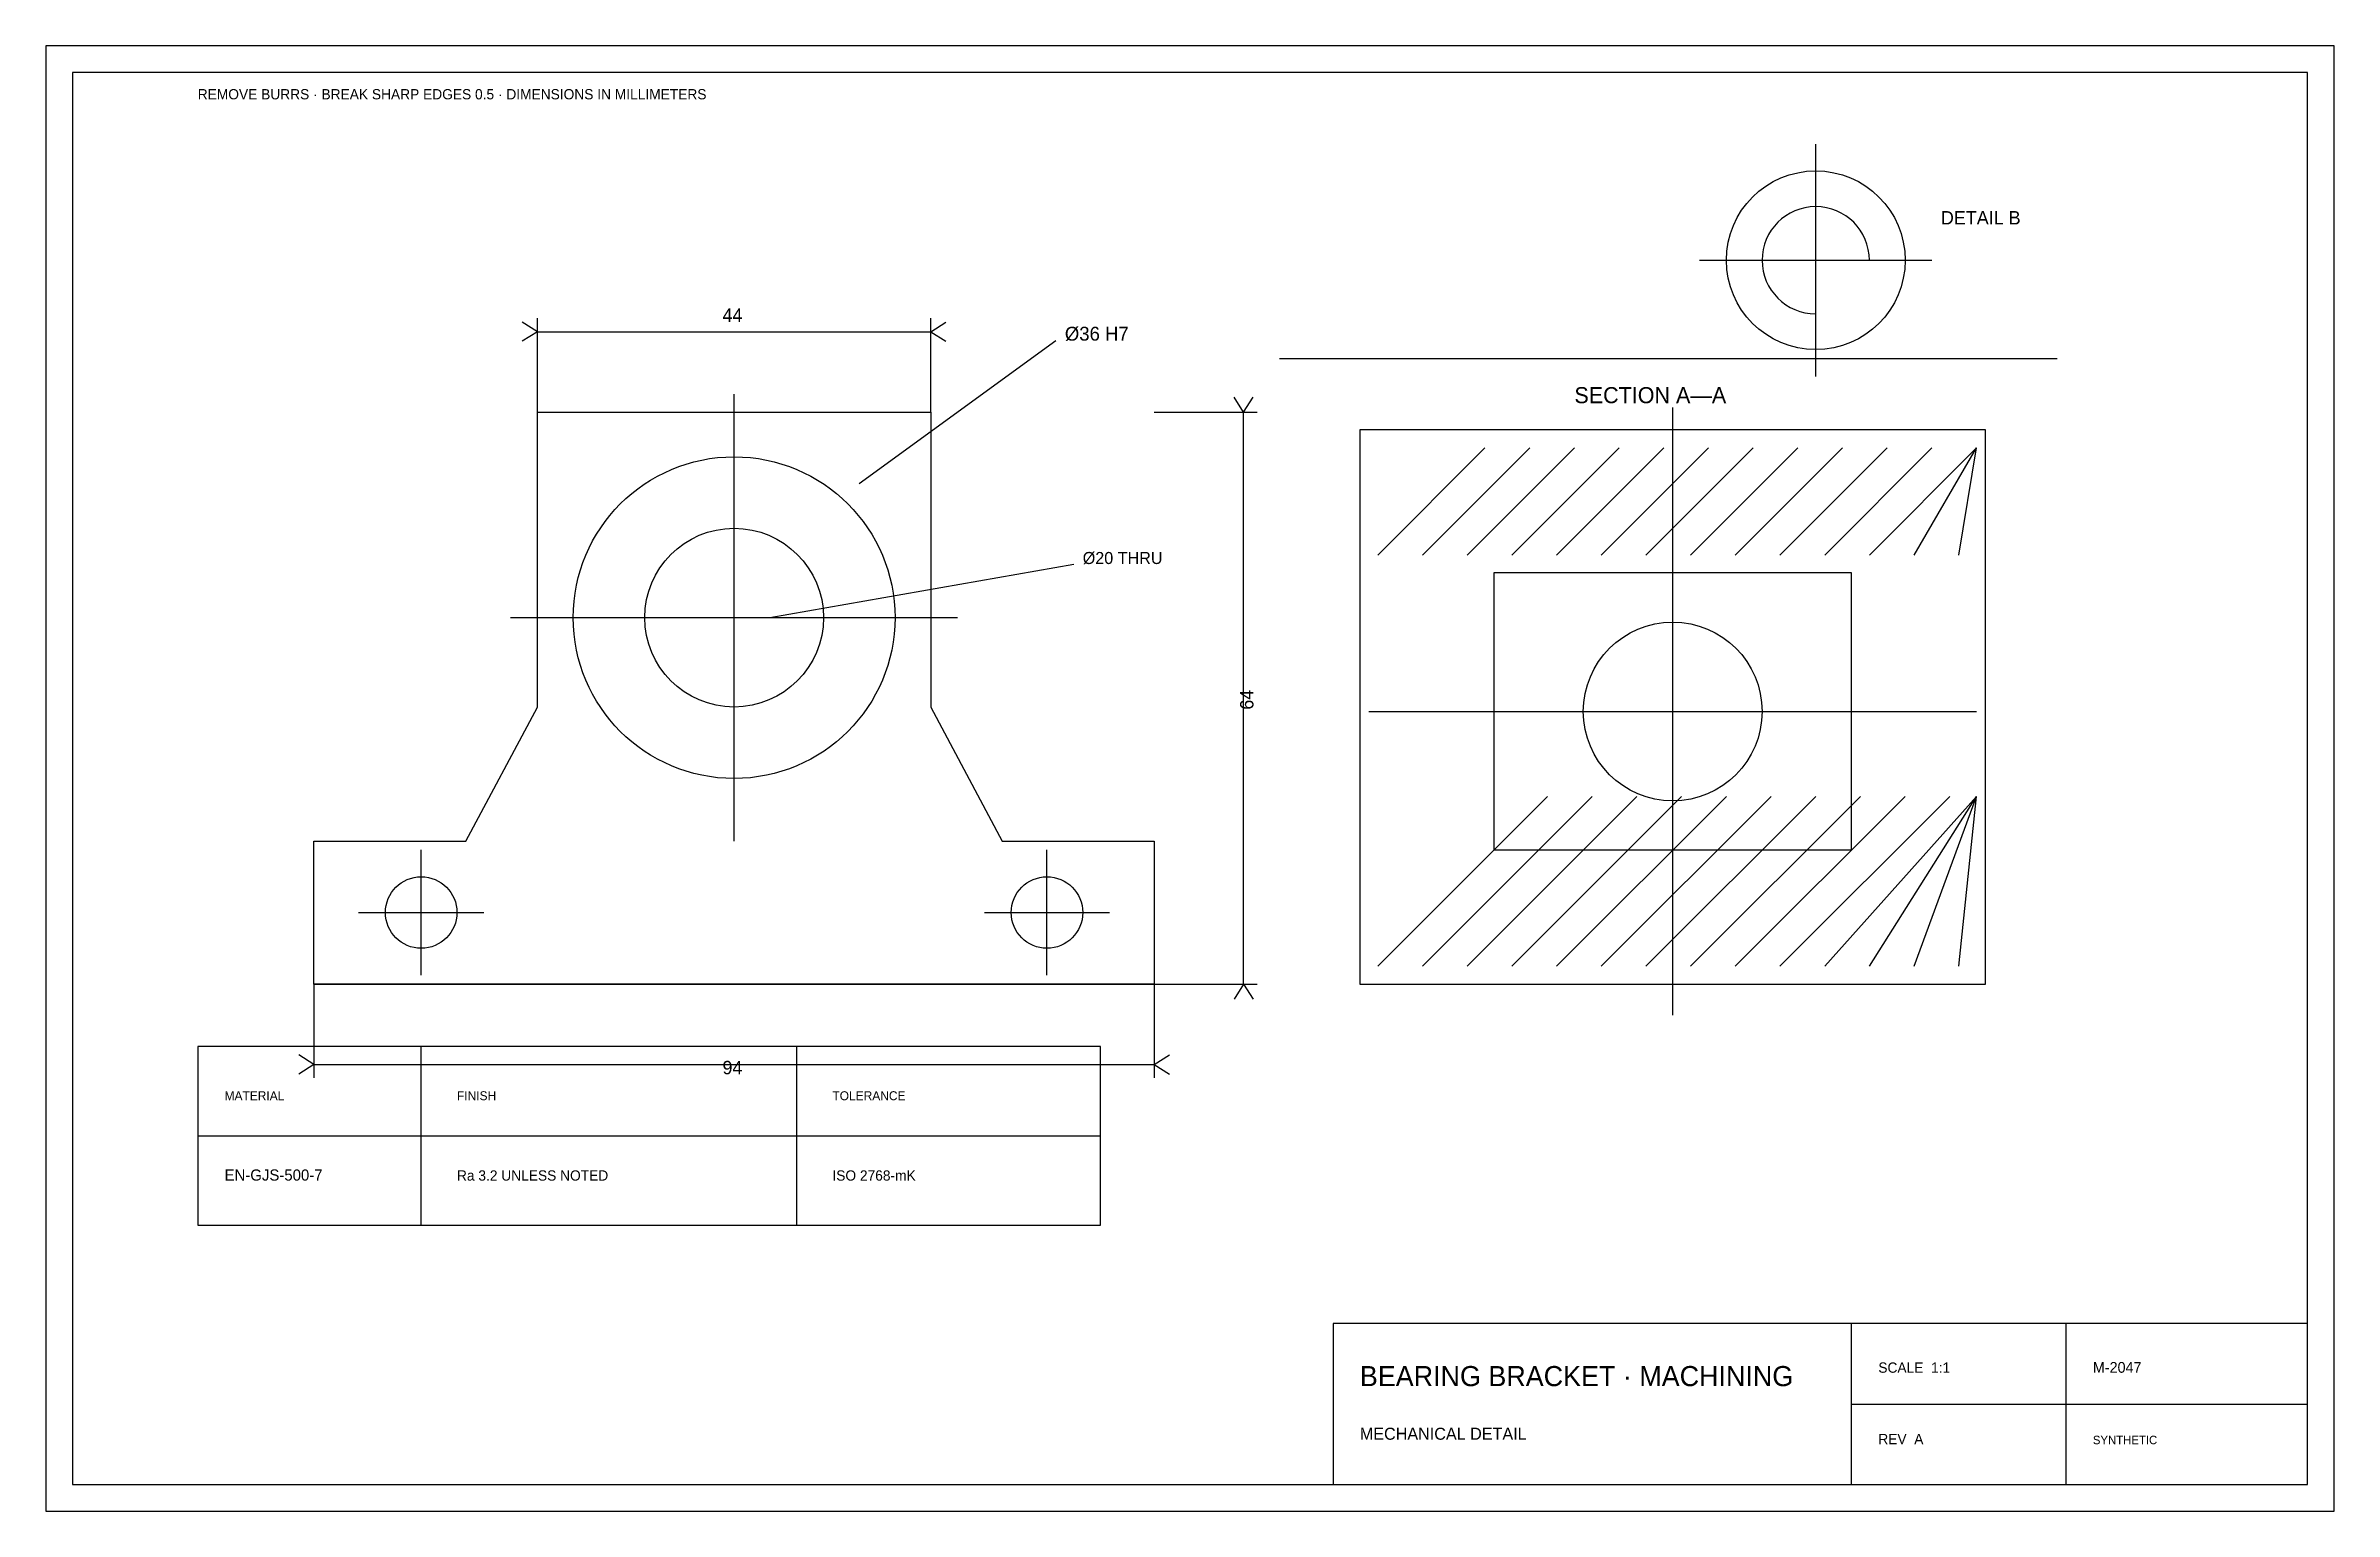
# Model space of a CAD drawing. Header units: millimetres. Extents: x -8 to 248, y -12 to 152.
import ezdxf

# ---------------------------------------------------------------- set-up
doc = ezdxf.new("R2010")
doc.units = ezdxf.units.MM
for name, color, linetype in [('ANNO', 7, 'CONTINUOUS'), ('DIMS', 2, 'CONTINUOUS'), ('FRAME', 7, 'CONTINUOUS'), ('M-CENTER', 3, 'CONTINUOUS'), ('M-HATCH', 6, 'CONTINUOUS'), ('M-HIDDEN', 8, 'CONTINUOUS'), ('M-OBJECT', 7, 'CONTINUOUS'), ('TITLE', 7, 'CONTINUOUS')]:
    doc.layers.add(name, color=color, linetype=linetype)
doc.styles.get("Standard").update_dxf_attribs({"font": 'sans-serif'})

msp = doc.modelspace()

# ---------------------------------------------------------------- linework, layer by layer
at = {"layer": 'DIMS'}
for p, q in [((47, 120), (45.31, 121.07)), ((47, 111), (47, 121.5)), ((91, 111), (91, 121.5)), ((91, 120), (92.69, 121.07)), ((47, 120), (45.31, 118.93)), ((47, 120), (91, 120)), ((83, 103), (105, 119)), ((91, 120), (92.69, 118.93)), ((126, 111), (124.93, 112.69)), ((126, 111), (127.07, 112.69)), ((116, 111), (127.5, 111)), ((126, 47), (126, 111)), ((73, 88), (107, 94)), ((22, 47), (22, 36.5)), ((116, 47), (116, 36.5)), ((116, 47), (127.5, 47)), ((126, 47), (124.93, 45.31)), ((126, 47), (127.07, 45.31)), ((22, 38), (20.31, 39.07)), ((116, 38), (117.69, 39.07)), ((22, 38), (20.31, 36.93)), ((22, 38), (116, 38)), ((116, 38), (117.69, 36.93))]:
    msp.add_line(p, q, dxfattribs=at)
at = {"layer": 'FRAME'}
for p, q in [((34, 20), (34, 40)), ((76, 20), (76, 40)), ((9, 30), (110, 30)), ((194, -9), (194, 9)), ((218, -9), (218, 9)), ((194, 0), (245, 0))]:
    msp.add_line(p, q, dxfattribs=at)
for points in [[(-8, -12), (248, -12), (248, 152), (-8, 152)], [(-5, -9), (245, -9), (245, 149), (-5, 149)], [(9, 20), (110, 20), (110, 40), (9, 40)], [(136, -9), (245, -9), (245, 9), (136, 9)]]:
    msp.add_lwpolyline(points, close=True, dxfattribs=at)
at = {"layer": 'M-CENTER'}
for p, q in [((190, 115), (190, 141)), ((177, 128), (203, 128)), ((130, 117), (217, 117)), ((69, 63), (69, 113)), ((174, 43.5), (174, 111.5)), ((44, 88), (94, 88)), ((140, 77.5), (208, 77.5)), ((34, 48), (34, 62)), ((104, 48), (104, 62)), ((27, 55), (41, 55)), ((97, 55), (111, 55))]:
    msp.add_line(p, q, dxfattribs=at)
at = {"layer": 'M-HATCH'}
for p, q in [((141, 95), (153, 107)), ((146, 95), (158, 107)), ((151, 95), (163, 107)), ((156, 95), (168, 107)), ((161, 95), (173, 107)), ((166, 95), (178, 107)), ((171, 95), (183, 107)), ((176, 95), (188, 107)), ((181, 95), (193, 107)), ((186, 95), (198, 107)), ((191, 95), (203, 107)), ((196, 95), (208, 107)), ((201, 95), (208, 107)), ((206, 95), (208, 107)), ((141, 49), (160, 68)), ((146, 49), (165, 68)), ((151, 49), (170, 68)), ((156, 49), (175, 68)), ((161, 49), (180, 68)), ((166, 49), (185, 68)), ((171, 49), (190, 68)), ((176, 49), (195, 68)), ((181, 49), (200, 68)), ((186, 49), (205, 68)), ((191, 49), (208, 68)), ((196, 49), (208, 68)), ((201, 49), (208, 68)), ((206, 49), (208, 68))]:
    msp.add_line(p, q, dxfattribs=at)
at = {"layer": 'M-HIDDEN'}
for p, q in [((69, 70), (69, 106)), ((51, 88), (87, 88))]:
    msp.add_line(p, q, dxfattribs=at)
at = {"layer": 'M-OBJECT'}
msp.add_line((22, 47), (116, 47), dxfattribs=at)
for points in [[(22, 47), (22, 63), (39, 63), (47, 78), (47, 111), (91, 111), (91, 78), (99, 63), (116, 63), (116, 47)], [(139, 47), (209, 47), (209, 109), (139, 109)], [(154, 62), (194, 62), (194, 93), (154, 93)]]:
    msp.add_lwpolyline(points, close=True, dxfattribs=at)
for centre, radius in [((190, 128), 10), ((69, 88), 18), ((69, 88), 10), ((174, 77.5), 10), ((34, 55), 4), ((104, 55), 4)]:
    msp.add_circle(centre, radius, dxfattribs=at)
msp.add_arc((190, 128), 6, 0, 270, dxfattribs=at)

# ---------------------------------------------------------------- texts
at = {"layer": 'ANNO'}
for s, height, p in [('DETAIL B', 1.5, (204, 132)), ('SECTION A—A', 1.8, (163, 112))]:
    msp.add_text(s, height=height, dxfattribs=at).set_placement(p)
at = {"layer": 'DIMS'}
for s, height, p in [('44', 1.5, (67.7, 121.1)), ('Ø36 H7', 1.55, (106, 119)), ('Ø20 THRU', 1.35, (108, 94)), ('94', 1.5, (67.7, 36.9))]:
    msp.add_text(s, height=height, dxfattribs=at).set_placement(p)
msp.add_text('64', height=1.5, rotation=90, dxfattribs=at).set_placement((127.1, 77.7))
at = {"layer": 'TITLE'}
for s, height, p in [('REMOVE BURRS · BREAK SHARP EDGES 0.5 · DIMENSIONS IN MILLIMETERS', 1.15, (9, 146)), ('MATERIAL', 1, (12, 34)), ('FINISH', 1, (38, 34)), ('TOLERANCE', 1, (80, 34)), ('EN-GJS-500-7', 1.25, (12, 25)), ('Ra 3.2 UNLESS NOTED', 1.15, (38, 25)), ('ISO 2768-mK', 1.15, (80, 25)), ('BEARING BRACKET · MACHINING', 2.25, (139, 2)), ('SCALE  1:1', 1.15, (197, 3.5)), ('M-2047', 1.2, (221, 3.5)), ('MECHANICAL DETAIL', 1.35, (139, -4)), ('REV  A', 1.15, (197, -4.5)), ('SYNTHETIC', 0.95, (221, -4.5))]:
    msp.add_text(s, height=height, dxfattribs=at).set_placement(p)

doc.saveas('drawing.dxf')
